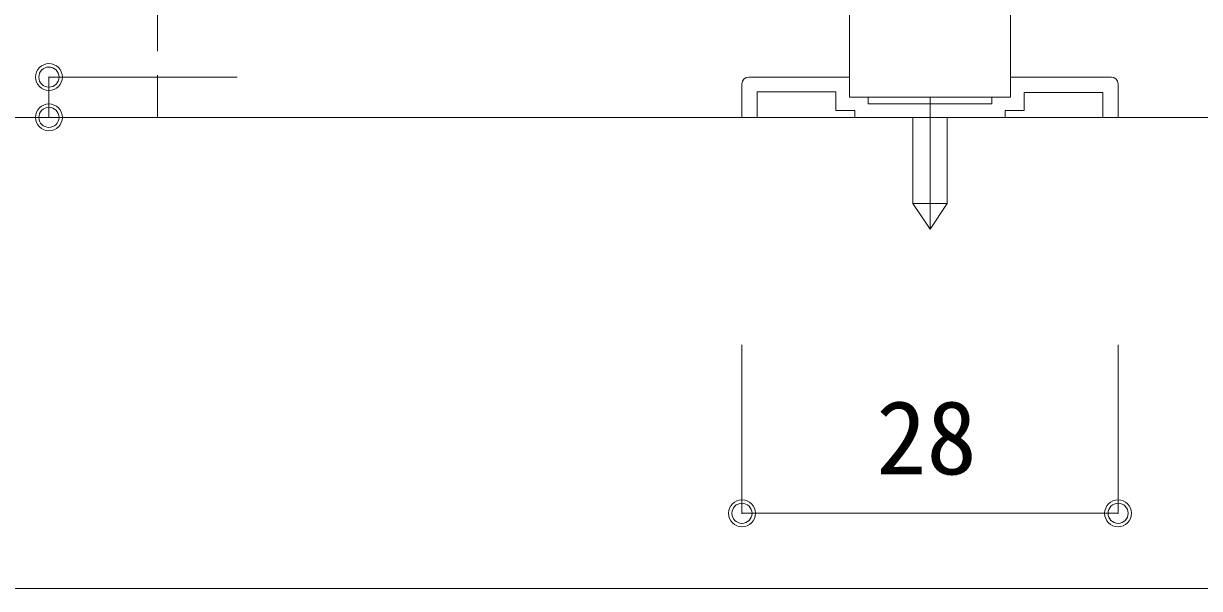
# Model space of a CAD drawing. Units: millimetres on the paper, enlarged 5 times, with parts at other scales. Extents: x -992 to 1008, y -685 to 700.
# Drawn here: x -215.4 to -69.5, y -26.2 to 43.8 of the extents above; entities that cross this region are included whole.
import ezdxf
from ezdxf.enums import TextEntityAlignment as Align

# ---------------------------------------------------------------- set-up
doc = ezdxf.new("R2010")
doc.units = ezdxf.units.MM
doc.header["$LTSCALE"] = 5
doc.header["$PDMODE"] = 32
doc.header["$PDSIZE"] = 2.5
for name, pattern in [('CHAIN1', [8, 5, -1, 1, -1]), ('DASHED1', [1.8, 1.2, -0.6]), ('DOUBLE_CHAIN1', [8.8, 5, -1, 0.6, -0.6, 0.6, -1])]:
    doc.linetypes.add(name, pattern=pattern)
for name, color, linetype, lineweight in [('1-0_H-SYM', 7, 'Continuous', 20), ('1-1_0', 7, 'Continuous', 20), ('2-0_18', 7, 'Continuous', 18)]:
    doc.layers.add(name, color=color, linetype=linetype, lineweight=lineweight)
doc.styles.add('ＭＳ ゴシック', font='')
doc.styles.get('ＭＳ ゴシック').set_extended_font_data('MS Gothic')

msp = doc.modelspace()

# ---------------------------------------------------------------- linework, layer by layer
at = {"layer": '1-0_H-SYM'}
msp.add_lwpolyline([(197.5, -26.25), (-967.5, -26.25), (-967.5, 675)], dxfattribs=at)
at = {"layer": '1-1_0'}
msp.add_lwpolyline([(197.5, -26.25), (-967.5, -26.25), (-967.5, 675)], dxfattribs=at)
at = {"layer": '2-0_18', "linetype": 'DASHED1', "lineweight": 20}
msp.add_line((-198.723, 172.428), (-198.723, 32.195), dxfattribs=at)
at = {"layer": '2-0_18'}
for p, q in [((-112.89, 34.695), (-112.89, 46.362)), ((-92.89, 46.362), (-92.89, 34.695)), ((-198.723, 32.195), (-198.723, 37.195)), ((-125.39, 37.195), (-112.89, 37.195)), ((-80.39, 37.195), (-92.89, 37.195)), ((-126.223, 36.362), (-126.223, 32.195)), ((-91.223, 35.297), (-81.457, 35.297)), ((-81.457, 35.297), (-81.457, 32.195)), ((-79.557, 36.362), (-79.557, 32.195)), ((-92.89, 34.695), (-112.89, 34.695)), ((-112.89, 34.695), (-110.557, 34.695)), ((-110.557, 34.695), (-110.557, 33.862)), ((-95.223, 33.862), (-110.557, 33.862)), ((-95.223, 34.695), (-95.223, 33.862)), ((-95.223, 34.695), (-92.89, 34.695)), ((-126.223, 32.195), (-124.323, 32.195)), ((-81.457, 32.195), (-79.557, 32.195))]:
    msp.add_line(p, q, dxfattribs=at)
at = {"layer": '2-0_18', "color": 4}
for p, q in [((-212.208, 32.195), (-212.208, 37.195)), ((-212.208, 37.195), (-188.848, 37.195)), ((-212.208, 32.195), (-210.541, 32.195)), ((-198.723, 32.195), (-188.848, 32.195)), ((-126.223, -16.924), (-126.223, 3.977)), ((-79.557, -16.924), (-79.557, 3.977)), ((-126.223, -16.924), (-79.557, -16.924))]:
    msp.add_line(p, q, dxfattribs=at)
at = {"layer": '2-0_18', "lineweight": 20}
for p, q in [((-102.89, 34.695), (-102.89, 18.329)), ((-291.223, 32.195), (17.59, 32.195)), ((-100.776, 32.17), (-100.776, 32.195)), ((-100.757, 21.529), (-100.757, 32.195)), ((-105.023, 21.529), (-102.89, 18.329)), ((-100.757, 21.529), (-102.89, 18.329))]:
    msp.add_line(p, q, dxfattribs=at)
at = {"layer": '2-0_18', "linetype": 'DOUBLE_CHAIN1'}
for p, q in [((-213.874, 32.195), (-198.723, 32.195)), ((-126.223, 32.195), (-124.323, 32.195)), ((-112.223, 32.195), (-93.557, 32.195)), ((-81.457, 32.195), (-79.557, 32.195))]:
    msp.add_line(p, q, dxfattribs=at)
at = {"layer": '2-0_18'}
for points in [[(-114.557, 35.385), (-124.323, 35.385), (-124.323, 32.195)], [(-114.557, 35.385), (-114.557, 33.029), (-112.223, 33.029), (-112.223, 32.195), (-110.557, 32.195)], [(-91.223, 35.297), (-91.223, 33.029), (-93.557, 33.029), (-93.557, 32.195), (-95.223, 32.195)]]:
    msp.add_lwpolyline(points, dxfattribs=at)
at = {"layer": '2-0_18', "lineweight": 20}
msp.add_lwpolyline([(-105.023, 32.195), (-105.023, 21.529), (-100.757, 21.529)], dxfattribs=at)
at = {"layer": '2-0_18', "linetype": 'CHAIN1'}
msp.add_lwpolyline([(-102.89, 18.329), (-102.89, 27.377), (-102.89, 32.195)], dxfattribs=at)
at = {"layer": '2-0_18', "color": 4}
for centre in [(-212.208, 37.195), (-212.208, 32.195), (-126.223, -16.924), (-79.557, -16.924)]:
    msp.add_circle(centre, 1.667, dxfattribs=at)
at = {"layer": '2-0_18'}
for centre, start, end in [((-125.39, 36.362), 90, 180), ((-80.39, 36.362), 0, 90)]:
    msp.add_arc(centre, 0.833, start, end, dxfattribs=at)
at = {"layer": '2-0_18', "color": 5}
for p in [(-212.208, 37.195), (-212.208, 32.195), (-126.223, -16.924), (-79.557, -16.924)]:
    msp.add_point(p, dxfattribs=at)
at = {"layer": '2-0_18', "color": 4}
for p in [(-212.208, 37.195), (-212.208, 32.195), (-126.223, -16.924), (-79.557, -16.924)]:
    msp.add_point(p, dxfattribs=at)

# ---------------------------------------------------------------- texts
at = {"layer": '2-0_18', "style": 'ＭＳ ゴシック'}
msp.add_text('28', height=9.164, dxfattribs=at).set_placement((-109.557, -14.841), align=Align.BOTTOM_LEFT)

doc.saveas('drawing.dxf')
